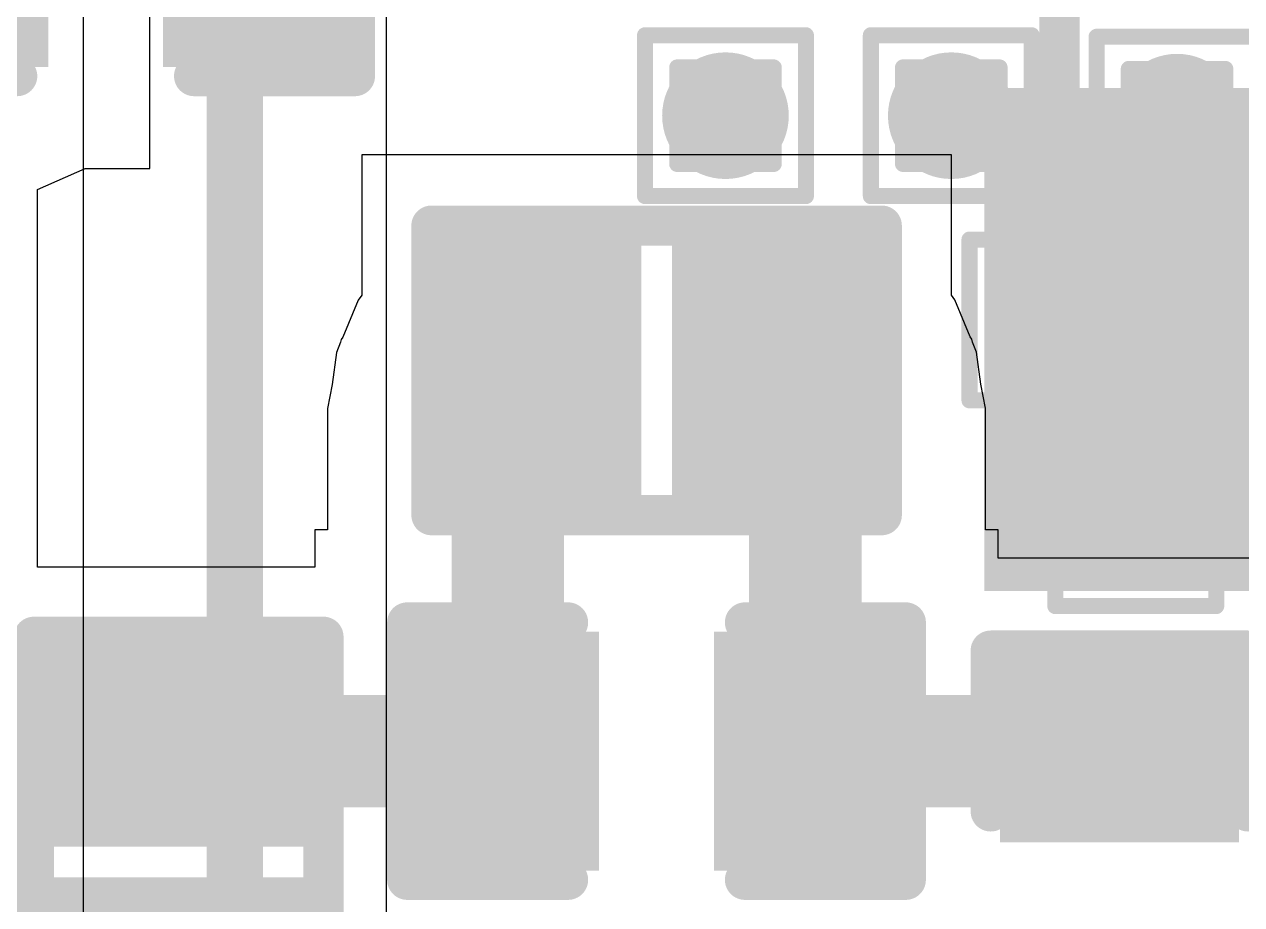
# Model space of a CAD drawing. Header units: inches. Extents: x -18 to 5357, y -8 to 5291.
# Drawn here: x 36.052 to 39.896, y 31.691 to 34.471 of the extents above; entities that cross this region are included whole.
import ezdxf

# ---------------------------------------------------------------- set-up
doc = ezdxf.new("R2010")
doc.units = ezdxf.units.IN
for name, color, linetype in [('Bottom Layer', 5, 'Continuous'), ('Drill Drawing', 1, 'Continuous'), ('Ground', 16, 'Continuous'), ('Power', 76, 'Continuous'), ('Top Layer', 1, 'Continuous'), ('Top Overlay', 2, 'Continuous'), ('Top Paste', 8, 'Continuous'), ('Top Solder', 216, 'Continuous'), ('Via Holes', 16, 'Continuous')]:
    doc.layers.add(name, color=color, linetype=linetype)

# ---------------------------------------------------------------- blocks, each defined once
blk = doc.blocks.new('IND_0402_77')
at = {"layer": 'Top Layer'}
for points in [[(-0.55, 0.3), (-0.15, 0.3), (-0.15, -0.3), (-0.55, -0.3)], [(0.15, 0.3), (0.55, 0.3), (0.55, -0.3), (0.15, -0.3)]]:
    blk.add_hatch(color=1, dxfattribs=at).paths.add_polyline_path(points)
at = {"layer": 'Top Paste'}
for points in [[(-0.55, 0.3), (-0.15, 0.3), (-0.15, -0.3), (-0.55, -0.3)], [(0.15, 0.3), (0.55, 0.3), (0.55, -0.3), (0.15, -0.3)]]:
    blk.add_hatch(color=8, dxfattribs=at).paths.add_polyline_path(points)
at = {"layer": 'Top Solder'}
for points in [[(-0.6516, 0.4016), (-0.0484, 0.4016), (-0.0484, -0.4016), (-0.6516, -0.4016)], [(0.0484, 0.4016), (0.6516, 0.4016), (0.6516, -0.4016), (0.0484, -0.4016)]]:
    blk.add_hatch(color=216, dxfattribs=at).paths.add_polyline_path(points)
at = {"layer": 'Top Overlay'}
for points in [[(-0.7112, -0.4572, 0.127, 0.127, 0), (-0.7112, 0.4572, 0.127, 0.127, 0)], [(-0.7112, 0.4572, 0.127, 0.127, 0), (-0.3048, 0.4572, 0.127, 0.127, 0)], [(-0.3048, 0.4572, 0.127, 0.127, 0), (0.7112, 0.4572, 0.127, 0.127, 0)], [(0.7112, -0.4572, 0.127, 0.127, 0), (0.7112, 0.4572, 0.127, 0.127, 0)], [(-0.7112, -0.4572, 0.127, 0.127, 0), (-0.3048, -0.4572, 0.127, 0.127, 0)], [(-0.3048, -0.4572, 0.127, 0.127, 0), (0.7112, -0.4572, 0.127, 0.127, 0)]]:
    blk.add_lwpolyline(points, format="xyseb", dxfattribs=at)
for points in [[(-0.7429, 0.4572, 0.0635, 0.0635, 1), (-0.6794, 0.4572, 0.0635, 0.0635, 1)], [(-0.7429, 0.4572, 0.0635, 0.0635, 1), (-0.6794, 0.4572, 0.0635, 0.0635, 1)], [(-0.3366, 0.4572, 0.0635, 0.0635, 1), (-0.2731, 0.4572, 0.0635, 0.0635, 1)], [(-0.3366, 0.4572, 0.0635, 0.0635, 1), (-0.2731, 0.4572, 0.0635, 0.0635, 1)], [(0.6794, 0.4572, 0.0635, 0.0635, 1), (0.7429, 0.4572, 0.0635, 0.0635, 1)], [(0.6794, 0.4572, 0.0635, 0.0635, 1), (0.7429, 0.4572, 0.0635, 0.0635, 1)], [(-0.7429, -0.4572, 0.0635, 0.0635, 1), (-0.6794, -0.4572, 0.0635, 0.0635, 1)], [(-0.7429, -0.4572, 0.0635, 0.0635, 1), (-0.6794, -0.4572, 0.0635, 0.0635, 1)], [(-0.3366, -0.4572, 0.0635, 0.0635, 1), (-0.2731, -0.4572, 0.0635, 0.0635, 1)], [(-0.3366, -0.4572, 0.0635, 0.0635, 1), (-0.2731, -0.4572, 0.0635, 0.0635, 1)], [(0.6794, -0.4572, 0.0635, 0.0635, 1), (0.7429, -0.4572, 0.0635, 0.0635, 1)], [(0.6794, -0.4572, 0.0635, 0.0635, 1), (0.7429, -0.4572, 0.0635, 0.0635, 1)]]:
    blk.add_lwpolyline(points, format="xyseb", close=True, dxfattribs=at)
blk = doc.blocks.new('C___0402_106')
at = {"layer": 'Top Layer'}
for points in [[(-0.6985, -0.3175), (-0.6985, 0.3175), (-0.2413, 0.3175), (-0.2413, -0.3175)], [(0.2413, -0.3175), (0.2413, 0.3175), (0.6985, 0.3175), (0.6985, -0.3175)]]:
    blk.add_hatch(color=1, dxfattribs=at).paths.add_polyline_path(points)
at = {"layer": 'Top Paste'}
for points in [[(-0.6985, -0.3175), (-0.6985, 0.3175), (-0.2413, 0.3175), (-0.2413, -0.3175)], [(0.2413, -0.3175), (0.2413, 0.3175), (0.6985, 0.3175), (0.6985, -0.3175)]]:
    blk.add_hatch(color=8, dxfattribs=at).paths.add_polyline_path(points)
at = {"layer": 'Top Solder'}
for points in [[(-0.7585, -0.3775), (-0.7585, 0.3775), (-0.1813, 0.3775), (-0.1813, -0.3775)], [(0.1813, -0.3775), (0.1813, 0.3775), (0.7585, 0.3775), (0.7585, -0.3775)]]:
    blk.add_hatch(color=216, dxfattribs=at).paths.add_polyline_path(points)
at = {"layer": 'Top Overlay'}
for points in [[(-0.7874, 0.4064, 0.127, 0.127, 0), (-0.7874, -0.4064, 0.127, 0.127, 0)], [(-0.2794, 0.4064, 0.127, 0.127, 0), (-0.7874, 0.4064, 0.127, 0.127, 0)], [(0.2794, 0.4064, 0.127, 0.127, 0), (0.7874, 0.4064, 0.127, 0.127, 0)], [(0.7874, 0.4064, 0.127, 0.127, 0), (0.7874, -0.4064, 0.127, 0.127, 0)], [(-0.7874, -0.4064, 0.127, 0.127, 0), (-0.2794, -0.4064, 0.127, 0.127, 0)], [(0.2794, -0.4064, 0.127, 0.127, 0), (0.7874, -0.4064, 0.127, 0.127, 0)]]:
    blk.add_lwpolyline(points, format="xyseb", dxfattribs=at)
for points in [[(-0.8191, 0.4064, 0.0635, 0.0635, 1), (-0.7556, 0.4064, 0.0635, 0.0635, 1)], [(-0.8191, 0.4064, 0.0635, 0.0635, 1), (-0.7556, 0.4064, 0.0635, 0.0635, 1)], [(-0.3112, 0.4064, 0.0635, 0.0635, 1), (-0.2477, 0.4064, 0.0635, 0.0635, 1)], [(0.2477, 0.4064, 0.0635, 0.0635, 1), (0.3111, 0.4064, 0.0635, 0.0635, 1)], [(0.7556, 0.4064, 0.0635, 0.0635, 1), (0.8191, 0.4064, 0.0635, 0.0635, 1)], [(0.7556, 0.4064, 0.0635, 0.0635, 1), (0.8191, 0.4064, 0.0635, 0.0635, 1)], [(-0.8191, -0.4064, 0.0635, 0.0635, 1), (-0.7556, -0.4064, 0.0635, 0.0635, 1)], [(-0.8191, -0.4064, 0.0635, 0.0635, 1), (-0.7556, -0.4064, 0.0635, 0.0635, 1)], [(-0.3112, -0.4064, 0.0635, 0.0635, 1), (-0.2477, -0.4064, 0.0635, 0.0635, 1)], [(0.2477, -0.4064, 0.0635, 0.0635, 1), (0.3111, -0.4064, 0.0635, 0.0635, 1)], [(0.7556, -0.4064, 0.0635, 0.0635, 1), (0.8191, -0.4064, 0.0635, 0.0635, 1)], [(0.7556, -0.4064, 0.0635, 0.0635, 1), (0.8191, -0.4064, 0.0635, 0.0635, 1)]]:
    blk.add_lwpolyline(points, format="xyseb", close=True, dxfattribs=at)
blk = doc.blocks.new('IND_0402_107')
at = {"layer": 'Top Layer'}
for points in [[(-0.55, 0.3), (-0.15, 0.3), (-0.15, -0.3), (-0.55, -0.3)], [(0.15, 0.3), (0.55, 0.3), (0.55, -0.3), (0.15, -0.3)]]:
    blk.add_hatch(color=1, dxfattribs=at).paths.add_polyline_path(points)
at = {"layer": 'Top Paste'}
for points in [[(-0.55, 0.3), (-0.15, 0.3), (-0.15, -0.3), (-0.55, -0.3)], [(0.15, 0.3), (0.55, 0.3), (0.55, -0.3), (0.15, -0.3)]]:
    blk.add_hatch(color=8, dxfattribs=at).paths.add_polyline_path(points)
at = {"layer": 'Top Solder'}
for points in [[(-0.6516, 0.4016), (-0.0484, 0.4016), (-0.0484, -0.4016), (-0.6516, -0.4016)], [(0.0484, 0.4016), (0.6516, 0.4016), (0.6516, -0.4016), (0.0484, -0.4016)]]:
    blk.add_hatch(color=216, dxfattribs=at).paths.add_polyline_path(points)
at = {"layer": 'Top Overlay'}
for points in [[(-0.7112, 0.4572, 0.127, 0.127, 0), (-0.7112, -0.4572, 0.127, 0.127, 0)], [(-0.7112, 0.4572, 0.127, 0.127, 0), (-0.3048, 0.4572, 0.127, 0.127, 0)], [(-0.3048, 0.4572, 0.127, 0.127, 0), (0.7112, 0.4572, 0.127, 0.127, 0)], [(0.7112, 0.4572, 0.127, 0.127, 0), (0.7112, -0.4572, 0.127, 0.127, 0)], [(-0.7112, -0.4572, 0.127, 0.127, 0), (-0.3048, -0.4572, 0.127, 0.127, 0)], [(-0.3048, -0.4572, 0.127, 0.127, 0), (0.7112, -0.4572, 0.127, 0.127, 0)]]:
    blk.add_lwpolyline(points, format="xyseb", dxfattribs=at)
for points in [[(-0.743, 0.4572, 0.0635, 0.0635, 1), (-0.6795, 0.4572, 0.0635, 0.0635, 1)], [(-0.743, 0.4572, 0.0635, 0.0635, 1), (-0.6795, 0.4572, 0.0635, 0.0635, 1)], [(-0.3366, 0.4572, 0.0635, 0.0635, 1), (-0.2731, 0.4572, 0.0635, 0.0635, 1)], [(-0.3366, 0.4572, 0.0635, 0.0635, 1), (-0.2731, 0.4572, 0.0635, 0.0635, 1)], [(0.6794, 0.4572, 0.0635, 0.0635, 1), (0.7429, 0.4572, 0.0635, 0.0635, 1)], [(0.6794, 0.4572, 0.0635, 0.0635, 1), (0.7429, 0.4572, 0.0635, 0.0635, 1)], [(-0.743, -0.4572, 0.0635, 0.0635, 1), (-0.6795, -0.4572, 0.0635, 0.0635, 1)], [(-0.743, -0.4572, 0.0635, 0.0635, 1), (-0.6795, -0.4572, 0.0635, 0.0635, 1)], [(-0.3366, -0.4572, 0.0635, 0.0635, 1), (-0.2731, -0.4572, 0.0635, 0.0635, 1)], [(-0.3366, -0.4572, 0.0635, 0.0635, 1), (-0.2731, -0.4572, 0.0635, 0.0635, 1)], [(0.6794, -0.4572, 0.0635, 0.0635, 1), (0.7429, -0.4572, 0.0635, 0.0635, 1)], [(0.6794, -0.4572, 0.0635, 0.0635, 1), (0.7429, -0.4572, 0.0635, 0.0635, 1)]]:
    blk.add_lwpolyline(points, format="xyseb", close=True, dxfattribs=at)
blk = doc.blocks.new('C___0402_108')
at = {"layer": 'Top Layer'}
for points in [[(-0.6985, -0.3175), (-0.6985, 0.3175), (-0.2413, 0.3175), (-0.2413, -0.3175)], [(0.2413, -0.3175), (0.2413, 0.3175), (0.6985, 0.3175), (0.6985, -0.3175)]]:
    blk.add_hatch(color=1, dxfattribs=at).paths.add_polyline_path(points)
at = {"layer": 'Top Paste'}
for points in [[(-0.6985, -0.3175), (-0.6985, 0.3175), (-0.2413, 0.3175), (-0.2413, -0.3175)], [(0.2413, -0.3175), (0.2413, 0.3175), (0.6985, 0.3175), (0.6985, -0.3175)]]:
    blk.add_hatch(color=8, dxfattribs=at).paths.add_polyline_path(points)
at = {"layer": 'Top Solder'}
for points in [[(-0.7585, -0.3775), (-0.7585, 0.3775), (-0.1813, 0.3775), (-0.1813, -0.3775)], [(0.1813, -0.3775), (0.1813, 0.3775), (0.7585, 0.3775), (0.7585, -0.3775)]]:
    blk.add_hatch(color=216, dxfattribs=at).paths.add_polyline_path(points)
at = {"layer": 'Top Overlay'}
for points in [[(-0.7874, 0.4064, 0.127, 0.127, 0), (-0.7874, -0.4064, 0.127, 0.127, 0)], [(-0.2794, 0.4064, 0.127, 0.127, 0), (-0.7874, 0.4064, 0.127, 0.127, 0)], [(0.7874, 0.4064, 0.127, 0.127, 0), (0.2794, 0.4064, 0.127, 0.127, 0)], [(0.7874, 0.4064, 0.127, 0.127, 0), (0.7874, -0.4064, 0.127, 0.127, 0)], [(-0.2794, -0.4064, 0.127, 0.127, 0), (-0.7874, -0.4064, 0.127, 0.127, 0)], [(0.7874, -0.4064, 0.127, 0.127, 0), (0.2794, -0.4064, 0.127, 0.127, 0)]]:
    blk.add_lwpolyline(points, format="xyseb", dxfattribs=at)
for points in [[(-0.8191, 0.4064, 0.0635, 0.0635, 1), (-0.7556, 0.4064, 0.0635, 0.0635, 1)], [(-0.8191, 0.4064, 0.0635, 0.0635, 1), (-0.7556, 0.4064, 0.0635, 0.0635, 1)], [(-0.3111, 0.4064, 0.0635, 0.0635, 1), (-0.2477, 0.4064, 0.0635, 0.0635, 1)], [(0.2477, 0.4064, 0.0635, 0.0635, 1), (0.3111, 0.4064, 0.0635, 0.0635, 1)], [(0.7556, 0.4064, 0.0635, 0.0635, 1), (0.8191, 0.4064, 0.0635, 0.0635, 1)], [(0.7556, 0.4064, 0.0635, 0.0635, 1), (0.8191, 0.4064, 0.0635, 0.0635, 1)], [(-0.8191, -0.4064, 0.0635, 0.0635, 1), (-0.7556, -0.4064, 0.0635, 0.0635, 1)], [(-0.8191, -0.4064, 0.0635, 0.0635, 1), (-0.7556, -0.4064, 0.0635, 0.0635, 1)], [(-0.3111, -0.4064, 0.0635, 0.0635, 1), (-0.2477, -0.4064, 0.0635, 0.0635, 1)], [(0.2477, -0.4064, 0.0635, 0.0635, 1), (0.3111, -0.4064, 0.0635, 0.0635, 1)], [(0.7556, -0.4064, 0.0635, 0.0635, 1), (0.8191, -0.4064, 0.0635, 0.0635, 1)], [(0.7556, -0.4064, 0.0635, 0.0635, 1), (0.8191, -0.4064, 0.0635, 0.0635, 1)]]:
    blk.add_lwpolyline(points, format="xyseb", close=True, dxfattribs=at)
blk = doc.blocks.new('C___0402_111')
at = {"layer": 'Top Layer'}
for points in [[(-0.6985, -0.3175), (-0.6985, 0.3175), (-0.2413, 0.3175), (-0.2413, -0.3175)], [(0.2413, -0.3175), (0.2413, 0.3175), (0.6985, 0.3175), (0.6985, -0.3175)]]:
    blk.add_hatch(color=1, dxfattribs=at).paths.add_polyline_path(points)
at = {"layer": 'Top Paste'}
for points in [[(-0.6985, -0.3175), (-0.6985, 0.3175), (-0.2413, 0.3175), (-0.2413, -0.3175)], [(0.2413, -0.3175), (0.2413, 0.3175), (0.6985, 0.3175), (0.6985, -0.3175)]]:
    blk.add_hatch(color=8, dxfattribs=at).paths.add_polyline_path(points)
at = {"layer": 'Top Solder'}
for points in [[(-0.7585, -0.3775), (-0.7585, 0.3775), (-0.1813, 0.3775), (-0.1813, -0.3775)], [(0.1813, -0.3775), (0.1813, 0.3775), (0.7585, 0.3775), (0.7585, -0.3775)]]:
    blk.add_hatch(color=216, dxfattribs=at).paths.add_polyline_path(points)
at = {"layer": 'Top Overlay'}
for points in [[(-0.7874, -0.4064, 0.127, 0.127, 0), (-0.7874, 0.4064, 0.127, 0.127, 0)], [(-0.7874, 0.4064, 0.127, 0.127, 0), (-0.2794, 0.4064, 0.127, 0.127, 0)], [(0.2794, 0.4064, 0.127, 0.127, 0), (0.7874, 0.4064, 0.127, 0.127, 0)], [(0.7874, -0.4064, 0.127, 0.127, 0), (0.7874, 0.4064, 0.127, 0.127, 0)], [(-0.7874, -0.4064, 0.127, 0.127, 0), (-0.2794, -0.4064, 0.127, 0.127, 0)], [(0.2794, -0.4064, 0.127, 0.127, 0), (0.7874, -0.4064, 0.127, 0.127, 0)]]:
    blk.add_lwpolyline(points, format="xyseb", dxfattribs=at)
for points in [[(-0.8191, 0.4064, 0.0635, 0.0635, 1), (-0.7556, 0.4064, 0.0635, 0.0635, 1)], [(-0.8191, 0.4064, 0.0635, 0.0635, 1), (-0.7556, 0.4064, 0.0635, 0.0635, 1)], [(-0.3111, 0.4064, 0.0635, 0.0635, 1), (-0.2477, 0.4064, 0.0635, 0.0635, 1)], [(0.2477, 0.4064, 0.0635, 0.0635, 1), (0.3112, 0.4064, 0.0635, 0.0635, 1)], [(0.7556, 0.4064, 0.0635, 0.0635, 1), (0.8191, 0.4064, 0.0635, 0.0635, 1)], [(0.7556, 0.4064, 0.0635, 0.0635, 1), (0.8191, 0.4064, 0.0635, 0.0635, 1)], [(-0.8191, -0.4064, 0.0635, 0.0635, 1), (-0.7556, -0.4064, 0.0635, 0.0635, 1)], [(-0.8191, -0.4064, 0.0635, 0.0635, 1), (-0.7556, -0.4064, 0.0635, 0.0635, 1)], [(-0.3111, -0.4064, 0.0635, 0.0635, 1), (-0.2477, -0.4064, 0.0635, 0.0635, 1)], [(0.2477, -0.4064, 0.0635, 0.0635, 1), (0.3112, -0.4064, 0.0635, 0.0635, 1)], [(0.7556, -0.4064, 0.0635, 0.0635, 1), (0.8191, -0.4064, 0.0635, 0.0635, 1)], [(0.7556, -0.4064, 0.0635, 0.0635, 1), (0.8191, -0.4064, 0.0635, 0.0635, 1)]]:
    blk.add_lwpolyline(points, format="xyseb", close=True, dxfattribs=at)

msp = doc.modelspace()

# ---------------------------------------------------------------- hatches: boundary and pattern name
at = {"layer": 'Bottom Layer'}
h = msp.add_hatch(color=5, dxfattribs=at)
edge = h.paths.add_edge_path()
edge.add_arc((38.2661, 34.1829), 0.2, 0, 360)
h = msp.add_hatch(color=5, dxfattribs=at)
edge = h.paths.add_edge_path()
edge.add_arc((38.9793, 34.1829), 0.2, 0, 360)
h = msp.add_hatch(color=5, dxfattribs=at)
edge = h.paths.add_edge_path()
edge.add_arc((39.6924, 34.1782), 0.2, 0, 360)
h = msp.add_hatch(color=5, dxfattribs=at)
edge = h.paths.add_edge_path()
edge.add_arc((39.2909, 33.5377), 0.2, 0, 360)
h = msp.add_hatch(color=5, dxfattribs=at)
edge = h.paths.add_edge_path()
edge.add_arc((40.0783, 33.5377), 0.2, 0, 360)
h = msp.add_hatch(color=5, dxfattribs=at)
edge = h.paths.add_edge_path()
edge.add_arc((39.5621, 32.8879), 0.2, 0, 360)
at = {"layer": 'Ground'}
h = msp.add_hatch(color=16, dxfattribs=at)
edge = h.paths.add_edge_path()
edge.add_arc((38.2661, 34.1829), 0.2, 0, 360)
h = msp.add_hatch(color=16, dxfattribs=at)
edge = h.paths.add_edge_path()
edge.add_arc((38.9793, 34.1829), 0.2, 0, 360)
h = msp.add_hatch(color=16, dxfattribs=at)
edge = h.paths.add_edge_path()
edge.add_arc((39.6924, 34.1782), 0.2, 0, 360)
h = msp.add_hatch(color=16, dxfattribs=at)
edge = h.paths.add_edge_path()
edge.add_arc((39.2909, 33.5377), 0.2, 0, 360)
h = msp.add_hatch(color=16, dxfattribs=at)
edge = h.paths.add_edge_path()
edge.add_arc((40.0783, 33.5377), 0.2, 0, 360)
h = msp.add_hatch(color=16, dxfattribs=at)
edge = h.paths.add_edge_path()
edge.add_arc((39.5621, 32.8879), 0.2, 0, 360)
at = {"layer": 'Power'}
h = msp.add_hatch(color=76, dxfattribs=at)
edge = h.paths.add_edge_path()
edge.add_arc((38.2661, 34.1829), 0.2, 0, 360)
h = msp.add_hatch(color=76, dxfattribs=at)
edge = h.paths.add_edge_path()
edge.add_arc((38.9793, 34.1829), 0.2, 0, 360)
h = msp.add_hatch(color=76, dxfattribs=at)
edge = h.paths.add_edge_path()
edge.add_arc((39.6924, 34.1782), 0.2, 0, 360)
h = msp.add_hatch(color=76, dxfattribs=at)
edge = h.paths.add_edge_path()
edge.add_arc((39.2909, 33.5377), 0.2, 0, 360)
h = msp.add_hatch(color=76, dxfattribs=at)
edge = h.paths.add_edge_path()
edge.add_arc((40.0783, 33.5377), 0.2, 0, 360)
h = msp.add_hatch(color=76, dxfattribs=at)
edge = h.paths.add_edge_path()
edge.add_arc((39.5621, 32.8879), 0.2, 0, 360)
at = {"layer": 'Top Layer'}
h = msp.add_hatch(color=1, dxfattribs=at)
edge = h.paths.add_edge_path()
edge.add_arc((38.2661, 34.1829), 0.2, 0, 360)
h = msp.add_hatch(color=1, dxfattribs=at)
edge = h.paths.add_edge_path()
edge.add_arc((38.9793, 34.1829), 0.2, 0, 360)
h = msp.add_hatch(color=1, dxfattribs=at)
edge = h.paths.add_edge_path()
edge.add_arc((39.6924, 34.1782), 0.2, 0, 360)
for points in [[(39.0837, 32.6818), (42.7584, 32.6818), (42.7584, 34.2703), (39.0837, 34.2703)], [(37.3779, 33.0784), (37.8986, 33.0784), (37.8986, 33.6784), (37.3779, 33.6784)], [(38.7192, 33.6784), (38.1986, 33.6784), (38.1986, 33.0784), (38.7192, 33.0784)]]:
    msp.add_hatch(color=1, dxfattribs=at).paths.add_polyline_path(points)
h = msp.add_hatch(color=1, dxfattribs=at)
edge = h.paths.add_edge_path()
edge.add_arc((39.2909, 33.5377), 0.2, 0, 360)
h = msp.add_hatch(color=1, dxfattribs=at)
edge = h.paths.add_edge_path()
edge.add_arc((40.0783, 33.5377), 0.2, 0, 360)
h = msp.add_hatch(color=1, dxfattribs=at)
edge = h.paths.add_edge_path()
edge.add_arc((39.5621, 32.8879), 0.2, 0, 360)
at = {"layer": 'Via Holes'}
h = msp.add_hatch(color=7, dxfattribs=at)
edge = h.paths.add_edge_path()
edge.add_arc((38.2661, 34.1829), 0.1, 0, 360)
h = msp.add_hatch(color=7, dxfattribs=at)
edge = h.paths.add_edge_path()
edge.add_arc((38.9793, 34.1829), 0.1, 0, 360)
h = msp.add_hatch(color=7, dxfattribs=at)
edge = h.paths.add_edge_path()
edge.add_arc((39.6924, 34.1782), 0.1, 0, 360)
h = msp.add_hatch(color=7, dxfattribs=at)
edge = h.paths.add_edge_path()
edge.add_arc((39.2909, 33.5377), 0.1, 0, 360)
h = msp.add_hatch(color=7, dxfattribs=at)
edge = h.paths.add_edge_path()
edge.add_arc((39.5621, 32.8879), 0.1, 0, 360)

# ---------------------------------------------------------------- linework, layer by layer
at = {"layer": 'Bottom Layer'}
for p, q in [((37.1954, 28.6169), (37.1954, 50.309)), ((36.2372, 34.7816), (36.2372, 28.6985))]:
    msp.add_line(p, q, dxfattribs=at)
msp.add_lwpolyline([(36.7163, 28.6169, 0.1778, 0.1778, 0), (36.7163, 50.6516, 0.1778, 0.1778, 0)], format="xyseb", dxfattribs=at)
at = {"layer": 'Drill Drawing'}
for points in [[(38.0121, 34.4369, 0.0508, 0.0508, 0), (38.5201, 34.4369, 0.0508, 0.0508, 0)], [(38.0121, 33.9289, 0.0508, 0.0508, 0), (38.0121, 34.4369, 0.0508, 0.0508, 0)], [(38.5201, 33.9289, 0.0508, 0.0508, 0), (38.5201, 34.4369, 0.0508, 0.0508, 0)], [(38.7253, 34.4369, 0.0508, 0.0508, 0), (39.2333, 34.4369, 0.0508, 0.0508, 0)], [(38.7253, 33.9289, 0.0508, 0.0508, 0), (38.7253, 34.4369, 0.0508, 0.0508, 0)], [(39.2333, 33.9289, 0.0508, 0.0508, 0), (39.2333, 34.4369, 0.0508, 0.0508, 0)], [(39.4384, 34.4322, 0.0508, 0.0508, 0), (39.9464, 34.4322, 0.0508, 0.0508, 0)], [(39.4384, 33.9242, 0.0508, 0.0508, 0), (39.4384, 34.4322, 0.0508, 0.0508, 0)], [(38.1137, 34.3353, 0.0508, 0.0508, 0), (38.4185, 34.3353, 0.0508, 0.0508, 0)], [(38.1137, 34.0305, 0.0508, 0.0508, 0), (38.1137, 34.3353, 0.0508, 0.0508, 0)], [(38.4185, 34.0305, 0.0508, 0.0508, 0), (38.4185, 34.3353, 0.0508, 0.0508, 0)], [(38.8269, 34.3353, 0.0508, 0.0508, 0), (39.1317, 34.3353, 0.0508, 0.0508, 0)], [(38.8269, 34.0305, 0.0508, 0.0508, 0), (38.8269, 34.3353, 0.0508, 0.0508, 0)], [(39.1317, 34.0305, 0.0508, 0.0508, 0), (39.1317, 34.3353, 0.0508, 0.0508, 0)], [(39.54, 34.3306, 0.0508, 0.0508, 0), (39.8448, 34.3306, 0.0508, 0.0508, 0)], [(39.54, 34.0258, 0.0508, 0.0508, 0), (39.54, 34.3306, 0.0508, 0.0508, 0)], [(39.8448, 34.0258, 0.0508, 0.0508, 0), (39.8448, 34.3306, 0.0508, 0.0508, 0)], [(38.1137, 34.0305, 0.0508, 0.0508, 0), (38.4185, 34.0305, 0.0508, 0.0508, 0)], [(38.8269, 34.0305, 0.0508, 0.0508, 0), (39.1317, 34.0305, 0.0508, 0.0508, 0)], [(39.54, 34.0258, 0.0508, 0.0508, 0), (39.8448, 34.0258, 0.0508, 0.0508, 0)], [(38.0121, 33.9289, 0.0508, 0.0508, 0), (38.5201, 33.9289, 0.0508, 0.0508, 0)], [(38.7253, 33.9289, 0.0508, 0.0508, 0), (39.2333, 33.9289, 0.0508, 0.0508, 0)], [(39.4384, 33.9242, 0.0508, 0.0508, 0), (39.9464, 33.9242, 0.0508, 0.0508, 0)], [(39.0369, 33.7917, 0.0508, 0.0508, 0), (39.5449, 33.7917, 0.0508, 0.0508, 0)], [(39.0369, 33.2837, 0.0508, 0.0508, 0), (39.0369, 33.7917, 0.0508, 0.0508, 0)], [(39.5449, 33.2837, 0.0508, 0.0508, 0), (39.5449, 33.7917, 0.0508, 0.0508, 0)], [(39.8243, 33.7917, 0.0508, 0.0508, 0), (40.3323, 33.7917, 0.0508, 0.0508, 0)], [(39.8243, 33.2837, 0.0508, 0.0508, 0), (39.8243, 33.7917, 0.0508, 0.0508, 0)], [(39.1385, 33.6901, 0.0508, 0.0508, 0), (39.4433, 33.6901, 0.0508, 0.0508, 0)], [(39.1385, 33.3853, 0.0508, 0.0508, 0), (39.1385, 33.6901, 0.0508, 0.0508, 0)], [(39.4433, 33.3853, 0.0508, 0.0508, 0), (39.4433, 33.6901, 0.0508, 0.0508, 0)], [(39.1385, 33.3853, 0.0508, 0.0508, 0), (39.4433, 33.3853, 0.0508, 0.0508, 0)], [(39.0369, 33.2837, 0.0508, 0.0508, 0), (39.5449, 33.2837, 0.0508, 0.0508, 0)], [(39.8243, 33.2837, 0.0508, 0.0508, 0), (40.3323, 33.2837, 0.0508, 0.0508, 0)], [(39.3081, 33.1419, 0.0508, 0.0508, 0), (39.8161, 33.1419, 0.0508, 0.0508, 0)], [(39.3081, 32.6339, 0.0508, 0.0508, 0), (39.3081, 33.1419, 0.0508, 0.0508, 0)], [(39.8161, 32.6339, 0.0508, 0.0508, 0), (39.8161, 33.1419, 0.0508, 0.0508, 0)], [(39.4097, 33.0403, 0.0508, 0.0508, 0), (39.7145, 33.0403, 0.0508, 0.0508, 0)], [(39.4097, 32.7355, 0.0508, 0.0508, 0), (39.4097, 33.0403, 0.0508, 0.0508, 0)], [(39.7145, 32.7355, 0.0508, 0.0508, 0), (39.7145, 33.0403, 0.0508, 0.0508, 0)], [(39.4097, 32.7355, 0.0508, 0.0508, 0), (39.7145, 32.7355, 0.0508, 0.0508, 0)], [(39.3081, 32.6339, 0.0508, 0.0508, 0), (39.8161, 32.6339, 0.0508, 0.0508, 0)]]:
    msp.add_lwpolyline(points, format="xyseb", dxfattribs=at)
for points in [[(37.9994, 34.4369, 0.0254, 0.0254, 1), (38.0248, 34.4369, 0.0254, 0.0254, 1)], [(37.9994, 34.4369, 0.0254, 0.0254, 1), (38.0248, 34.4369, 0.0254, 0.0254, 1)], [(38.5074, 34.4369, 0.0254, 0.0254, 1), (38.5328, 34.4369, 0.0254, 0.0254, 1)], [(38.5074, 34.4369, 0.0254, 0.0254, 1), (38.5328, 34.4369, 0.0254, 0.0254, 1)], [(38.7126, 34.4369, 0.0254, 0.0254, 1), (38.738, 34.4369, 0.0254, 0.0254, 1)], [(38.7126, 34.4369, 0.0254, 0.0254, 1), (38.738, 34.4369, 0.0254, 0.0254, 1)], [(39.2206, 34.4369, 0.0254, 0.0254, 1), (39.246, 34.4369, 0.0254, 0.0254, 1)], [(39.2206, 34.4369, 0.0254, 0.0254, 1), (39.246, 34.4369, 0.0254, 0.0254, 1)], [(39.4257, 34.4322, 0.0254, 0.0254, 1), (39.4511, 34.4322, 0.0254, 0.0254, 1)], [(39.4257, 34.4322, 0.0254, 0.0254, 1), (39.4511, 34.4322, 0.0254, 0.0254, 1)], [(38.101, 34.3353, 0.0254, 0.0254, 1), (38.1264, 34.3353, 0.0254, 0.0254, 1)], [(38.101, 34.3353, 0.0254, 0.0254, 1), (38.1264, 34.3353, 0.0254, 0.0254, 1)], [(38.4058, 34.3353, 0.0254, 0.0254, 1), (38.4312, 34.3353, 0.0254, 0.0254, 1)], [(38.4058, 34.3353, 0.0254, 0.0254, 1), (38.4312, 34.3353, 0.0254, 0.0254, 1)], [(38.8142, 34.3353, 0.0254, 0.0254, 1), (38.8396, 34.3353, 0.0254, 0.0254, 1)], [(38.8142, 34.3353, 0.0254, 0.0254, 1), (38.8396, 34.3353, 0.0254, 0.0254, 1)], [(39.119, 34.3353, 0.0254, 0.0254, 1), (39.1444, 34.3353, 0.0254, 0.0254, 1)], [(39.119, 34.3353, 0.0254, 0.0254, 1), (39.1444, 34.3353, 0.0254, 0.0254, 1)], [(39.5273, 34.3306, 0.0254, 0.0254, 1), (39.5527, 34.3306, 0.0254, 0.0254, 1)], [(39.5273, 34.3306, 0.0254, 0.0254, 1), (39.5527, 34.3306, 0.0254, 0.0254, 1)], [(39.8321, 34.3306, 0.0254, 0.0254, 1), (39.8575, 34.3306, 0.0254, 0.0254, 1)], [(39.8321, 34.3306, 0.0254, 0.0254, 1), (39.8575, 34.3306, 0.0254, 0.0254, 1)], [(38.101, 34.0305, 0.0254, 0.0254, 1), (38.1264, 34.0305, 0.0254, 0.0254, 1)], [(38.101, 34.0305, 0.0254, 0.0254, 1), (38.1264, 34.0305, 0.0254, 0.0254, 1)], [(38.4058, 34.0305, 0.0254, 0.0254, 1), (38.4312, 34.0305, 0.0254, 0.0254, 1)], [(38.4058, 34.0305, 0.0254, 0.0254, 1), (38.4312, 34.0305, 0.0254, 0.0254, 1)], [(38.8142, 34.0305, 0.0254, 0.0254, 1), (38.8396, 34.0305, 0.0254, 0.0254, 1)], [(38.8142, 34.0305, 0.0254, 0.0254, 1), (38.8396, 34.0305, 0.0254, 0.0254, 1)], [(39.119, 34.0305, 0.0254, 0.0254, 1), (39.1444, 34.0305, 0.0254, 0.0254, 1)], [(39.119, 34.0305, 0.0254, 0.0254, 1), (39.1444, 34.0305, 0.0254, 0.0254, 1)], [(39.5273, 34.0258, 0.0254, 0.0254, 1), (39.5527, 34.0258, 0.0254, 0.0254, 1)], [(39.5273, 34.0258, 0.0254, 0.0254, 1), (39.5527, 34.0258, 0.0254, 0.0254, 1)], [(39.8321, 34.0258, 0.0254, 0.0254, 1), (39.8575, 34.0258, 0.0254, 0.0254, 1)], [(39.8321, 34.0258, 0.0254, 0.0254, 1), (39.8575, 34.0258, 0.0254, 0.0254, 1)], [(37.9994, 33.9289, 0.0254, 0.0254, 1), (38.0248, 33.9289, 0.0254, 0.0254, 1)], [(37.9994, 33.9289, 0.0254, 0.0254, 1), (38.0248, 33.9289, 0.0254, 0.0254, 1)], [(38.5074, 33.9289, 0.0254, 0.0254, 1), (38.5328, 33.9289, 0.0254, 0.0254, 1)], [(38.5074, 33.9289, 0.0254, 0.0254, 1), (38.5328, 33.9289, 0.0254, 0.0254, 1)], [(38.7126, 33.9289, 0.0254, 0.0254, 1), (38.738, 33.9289, 0.0254, 0.0254, 1)], [(38.7126, 33.9289, 0.0254, 0.0254, 1), (38.738, 33.9289, 0.0254, 0.0254, 1)], [(39.2206, 33.9289, 0.0254, 0.0254, 1), (39.246, 33.9289, 0.0254, 0.0254, 1)], [(39.2206, 33.9289, 0.0254, 0.0254, 1), (39.246, 33.9289, 0.0254, 0.0254, 1)], [(39.4257, 33.9242, 0.0254, 0.0254, 1), (39.4511, 33.9242, 0.0254, 0.0254, 1)], [(39.4257, 33.9242, 0.0254, 0.0254, 1), (39.4511, 33.9242, 0.0254, 0.0254, 1)], [(39.0242, 33.7917, 0.0254, 0.0254, 1), (39.0496, 33.7917, 0.0254, 0.0254, 1)], [(39.0242, 33.7917, 0.0254, 0.0254, 1), (39.0496, 33.7917, 0.0254, 0.0254, 1)], [(39.5322, 33.7917, 0.0254, 0.0254, 1), (39.5576, 33.7917, 0.0254, 0.0254, 1)], [(39.5322, 33.7917, 0.0254, 0.0254, 1), (39.5576, 33.7917, 0.0254, 0.0254, 1)], [(39.8116, 33.7917, 0.0254, 0.0254, 1), (39.837, 33.7917, 0.0254, 0.0254, 1)], [(39.8116, 33.7917, 0.0254, 0.0254, 1), (39.837, 33.7917, 0.0254, 0.0254, 1)], [(39.1258, 33.6901, 0.0254, 0.0254, 1), (39.1512, 33.6901, 0.0254, 0.0254, 1)], [(39.1258, 33.6901, 0.0254, 0.0254, 1), (39.1512, 33.6901, 0.0254, 0.0254, 1)], [(39.4306, 33.6901, 0.0254, 0.0254, 1), (39.456, 33.6901, 0.0254, 0.0254, 1)], [(39.4306, 33.6901, 0.0254, 0.0254, 1), (39.456, 33.6901, 0.0254, 0.0254, 1)], [(39.1258, 33.3853, 0.0254, 0.0254, 1), (39.1512, 33.3853, 0.0254, 0.0254, 1)], [(39.1258, 33.3853, 0.0254, 0.0254, 1), (39.1512, 33.3853, 0.0254, 0.0254, 1)], [(39.4306, 33.3853, 0.0254, 0.0254, 1), (39.456, 33.3853, 0.0254, 0.0254, 1)], [(39.4306, 33.3853, 0.0254, 0.0254, 1), (39.456, 33.3853, 0.0254, 0.0254, 1)], [(39.0242, 33.2837, 0.0254, 0.0254, 1), (39.0496, 33.2837, 0.0254, 0.0254, 1)], [(39.0242, 33.2837, 0.0254, 0.0254, 1), (39.0496, 33.2837, 0.0254, 0.0254, 1)], [(39.5322, 33.2837, 0.0254, 0.0254, 1), (39.5576, 33.2837, 0.0254, 0.0254, 1)], [(39.5322, 33.2837, 0.0254, 0.0254, 1), (39.5576, 33.2837, 0.0254, 0.0254, 1)], [(39.8116, 33.2837, 0.0254, 0.0254, 1), (39.837, 33.2837, 0.0254, 0.0254, 1)], [(39.8116, 33.2837, 0.0254, 0.0254, 1), (39.837, 33.2837, 0.0254, 0.0254, 1)], [(39.2954, 33.1419, 0.0254, 0.0254, 1), (39.3208, 33.1419, 0.0254, 0.0254, 1)], [(39.2954, 33.1419, 0.0254, 0.0254, 1), (39.3208, 33.1419, 0.0254, 0.0254, 1)], [(39.8034, 33.1419, 0.0254, 0.0254, 1), (39.8288, 33.1419, 0.0254, 0.0254, 1)], [(39.8034, 33.1419, 0.0254, 0.0254, 1), (39.8288, 33.1419, 0.0254, 0.0254, 1)], [(39.397, 33.0403, 0.0254, 0.0254, 1), (39.4224, 33.0403, 0.0254, 0.0254, 1)], [(39.397, 33.0403, 0.0254, 0.0254, 1), (39.4224, 33.0403, 0.0254, 0.0254, 1)], [(39.7018, 33.0403, 0.0254, 0.0254, 1), (39.7272, 33.0403, 0.0254, 0.0254, 1)], [(39.7018, 33.0403, 0.0254, 0.0254, 1), (39.7272, 33.0403, 0.0254, 0.0254, 1)], [(39.397, 32.7355, 0.0254, 0.0254, 1), (39.4224, 32.7355, 0.0254, 0.0254, 1)], [(39.397, 32.7355, 0.0254, 0.0254, 1), (39.4224, 32.7355, 0.0254, 0.0254, 1)], [(39.7018, 32.7355, 0.0254, 0.0254, 1), (39.7272, 32.7355, 0.0254, 0.0254, 1)], [(39.7018, 32.7355, 0.0254, 0.0254, 1), (39.7272, 32.7355, 0.0254, 0.0254, 1)], [(39.2954, 32.6339, 0.0254, 0.0254, 1), (39.3208, 32.6339, 0.0254, 0.0254, 1)], [(39.2954, 32.6339, 0.0254, 0.0254, 1), (39.3208, 32.6339, 0.0254, 0.0254, 1)], [(39.8034, 32.6339, 0.0254, 0.0254, 1), (39.8288, 32.6339, 0.0254, 0.0254, 1)], [(39.8034, 32.6339, 0.0254, 0.0254, 1), (39.8288, 32.6339, 0.0254, 0.0254, 1)]]:
    msp.add_lwpolyline(points, format="xyseb", close=True, dxfattribs=at)
at = {"layer": 'Top Layer'}
for p, q in [((36.4481, 34.0158), (36.4481, 35.4128)), ((38.9796, 34.0594), (37.1176, 34.0594)), ((37.1176, 34.0594), (37.1176, 33.616)), ((38.9796, 33.6156), (38.9796, 34.0594)), ((36.0934, 33.9499), (36.2439, 34.0158)), ((36.2439, 34.0158), (36.4481, 34.0158)), ((36.0934, 32.7569), (36.0934, 33.9499)), ((37.1176, 33.616), (37.1057, 33.6005)), ((38.991, 33.6008), (38.9796, 33.6156)), ((37.1057, 33.6005), (37.0574, 33.4838)), ((39.0391, 33.4845), (38.991, 33.6008)), ((37.0505, 33.4672), (37.0373, 33.4354)), ((37.0523, 33.4762), (37.0505, 33.4672)), ((37.0574, 33.4838), (37.0523, 33.4762)), ((39.0444, 33.4767), (39.0391, 33.4845)), ((39.0462, 33.4674), (39.0444, 33.4767)), ((39.0593, 33.4358), (39.0462, 33.4674)), ((37.0373, 33.4354), (37.024, 33.3338)), ((39.0727, 33.3344), (39.0593, 33.4358)), ((37.024, 33.3338), (37.0089, 33.2582)), ((39.0877, 33.2587), (39.0727, 33.3344)), ((37.0089, 33.2582), (37.0089, 32.8744)), ((39.0877, 32.8744), (39.0877, 33.2587)), ((37.0089, 32.8744), (36.9688, 32.8744)), ((36.9688, 32.8744), (36.9688, 32.7569)), ((39.1278, 32.8744), (39.0877, 32.8744)), ((39.1278, 32.7855), (39.1278, 32.8744)), ((39.9999, 32.7855), (39.1278, 32.7855)), ((36.9688, 32.7569), (36.0934, 32.7569))]:
    msp.add_line(p, q, dxfattribs=at)
for points in [[(37.5784, 33.2582, 0.3551, 0.3551, -0.414214), (37.6986, 33.3784, 0.3551, 0.3551, 0)], [(38.3986, 33.3784, 0.3551, 0.3551, -0.414214), (38.5182, 33.2587, 0.3551, 0.3551, 0)], [(37.5784, 32.1759, 0.3551, 0.3551, 0), (37.5784, 33.2582, 0.3551, 0.3551, 0)], [(38.5182, 32.1759, 0.3551, 0.3551, 0), (38.5182, 33.2587, 0.3551, 0.3551, 0)], [(35.4838, 32.1759, 0.3551, 0.3551, 0), (36.5391, 32.1759, 0.3551, 0.3551, 0)], [(36.5391, 32.1759, 0.3551, 0.3551, 0), (37.5784, 32.1759, 0.3551, 0.3551, 0)], [(38.5182, 32.1759, 0.3551, 0.3551, 0), (39.5103, 32.1759, 0.3551, 0.3551, 0)], [(39.5103, 32.1759, 0.3551, 0.3551, 0), (40.5809, 32.1759, 0.3551, 0.3551, 0)]]:
    msp.add_lwpolyline(points, format="xyseb", dxfattribs=at)
for points in [[(37.6098, 33.3784, 0.1776, 0.1776, 1), (37.7873, 33.3784, 0.1776, 0.1776, 1)], [(38.3098, 33.3784, 0.1776, 0.1776, 1), (38.4873, 33.3784, 0.1776, 0.1776, 1)], [(37.4896, 33.2582, 0.1776, 0.1776, 1), (37.6672, 33.2582, 0.1776, 0.1776, 1)], [(37.4896, 33.2582, 0.1776, 0.1776, 1), (37.6672, 33.2582, 0.1776, 0.1776, 1)], [(38.4294, 33.2587, 0.1776, 0.1776, 1), (38.607, 33.2587, 0.1776, 0.1776, 1)], [(38.4294, 33.2587, 0.1776, 0.1776, 1), (38.607, 33.2587, 0.1776, 0.1776, 1)], [(36.4503, 32.1759, 0.1776, 0.1776, 1), (36.6279, 32.1759, 0.1776, 0.1776, 1)], [(36.4503, 32.1759, 0.1776, 0.1776, 1), (36.6279, 32.1759, 0.1776, 0.1776, 1)], [(37.4896, 32.1759, 0.1776, 0.1776, 1), (37.6672, 32.1759, 0.1776, 0.1776, 1)], [(37.4896, 32.1759, 0.1776, 0.1776, 1), (37.6672, 32.1759, 0.1776, 0.1776, 1)], [(38.4294, 32.1759, 0.1776, 0.1776, 1), (38.607, 32.1759, 0.1776, 0.1776, 1)], [(38.4294, 32.1759, 0.1776, 0.1776, 1), (38.607, 32.1759, 0.1776, 0.1776, 1)], [(39.4215, 32.1759, 0.1776, 0.1776, 1), (39.5991, 32.1759, 0.1776, 0.1776, 1)], [(39.4215, 32.1759, 0.1776, 0.1776, 1), (39.5991, 32.1759, 0.1776, 0.1776, 1)]]:
    msp.add_lwpolyline(points, format="xyseb", close=True, dxfattribs=at)
at = {"layer": 'Top Overlay'}
for points in [[(39.3212, 33.9965, 0.127, 0.127, 0), (39.3212, 34.544, 0.127, 0.127, 0)], [(39.3192, 33.9965, 0.127, 0.127, 0), (39.3212, 33.9965, 0.127, 0.127, 0)], [(39.3192, 33.9965, 0.127, 0.127, 0), (39.3212, 33.9965, 0.127, 0.127, 0)], [(39.3212, 33.2189, 0.127, 0.127, 0), (39.3212, 33.9965, 0.127, 0.127, 0)], [(39.3212, 33.2189, 0.127, 0.127, 0), (41.3485, 33.2189, 0.127, 0.127, 0)]]:
    msp.add_lwpolyline(points, format="xyseb", dxfattribs=at)
for points in [[(39.2874, 33.9965, 0.0635, 0.0635, 1), (39.3509, 33.9965, 0.0635, 0.0635, 1)], [(39.2874, 33.9965, 0.0635, 0.0635, 1), (39.3509, 33.9965, 0.0635, 0.0635, 1)], [(39.2894, 33.9965, 0.0635, 0.0635, 1), (39.3529, 33.9965, 0.0635, 0.0635, 1)], [(39.2894, 33.9965, 0.0635, 0.0635, 1), (39.3529, 33.9965, 0.0635, 0.0635, 1)], [(39.2894, 33.9965, 0.0635, 0.0635, 1), (39.3529, 33.9965, 0.0635, 0.0635, 1)], [(39.2894, 33.9965, 0.0635, 0.0635, 1), (39.3529, 33.9965, 0.0635, 0.0635, 1)], [(39.2894, 33.2189, 0.0635, 0.0635, 1), (39.3529, 33.2189, 0.0635, 0.0635, 1)], [(39.2894, 33.2189, 0.0635, 0.0635, 1), (39.3529, 33.2189, 0.0635, 0.0635, 1)]]:
    msp.add_lwpolyline(points, format="xyseb", close=True, dxfattribs=at)

# ---------------------------------------------------------------- block references
for name, p, rotation in [('C___0402_108', (36.3084, 34.7143), 180), ('IND_0402_107', (36.5391, 31.8259), 90), ('C___0402_106', (39.5103, 31.706), 90)]:
    msp.add_blockref(name, p, dxfattribs=dict(rotation=rotation))
for name, p in [('IND_0402_77', (38.0486, 33.3784)), ('C___0402_111', (38.0483, 32.1759))]:
    msp.add_blockref(name, p)

doc.saveas('drawing.dxf')
